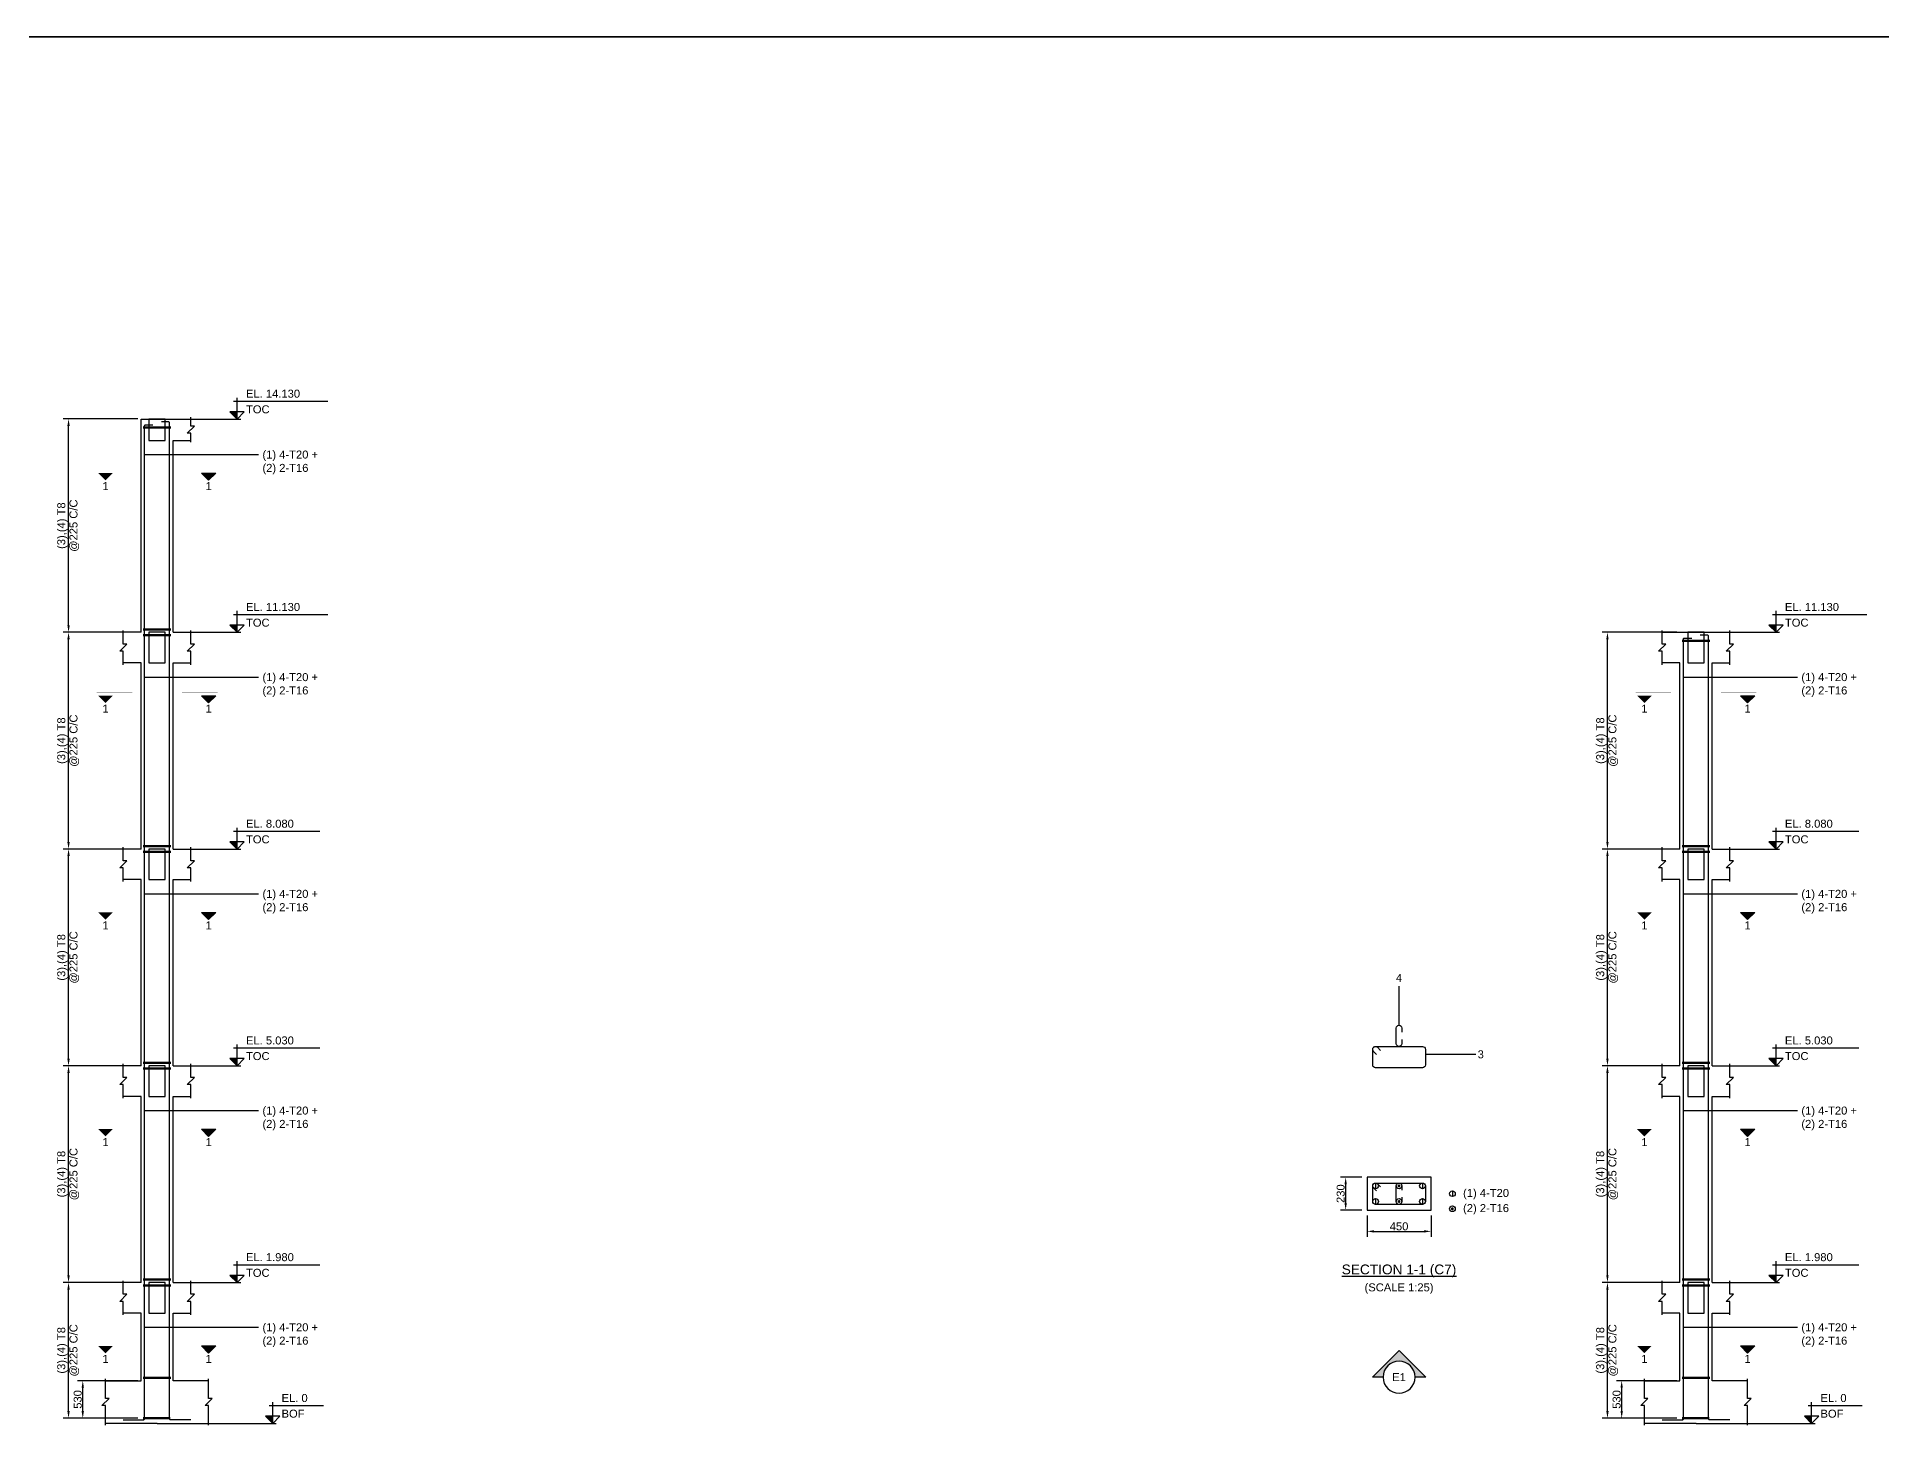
# Model space of a CAD drawing. Header units: inches. Extents: x -816171 to 9366335, y -450961 to 689132.
# Drawn here: x -235158 to -183303, y 47001 to 86049 of the extents above; entities that cross this region are included whole.
import ezdxf
from ezdxf.enums import TextEntityAlignment as Align

# ---------------------------------------------------------------- set-up
doc = ezdxf.new("R2010")
doc.units = ezdxf.units.IN
doc.header["$MEASUREMENT"] = 0
doc.linetypes.add('SCHidden', pattern=[1000, 500, -500])
for name, color, linetype in [('colSectionMarkLayer', 5, 'Continuous'), ('Concrete Line', 2, 'Continuous'), ('Dim', 31, 'Continuous'), ('Hatch', 25, 'Continuous'), ('Labels', 4, 'Continuous'), ('Link', 225, 'Continuous'), ('Reinforcement', 130, 'Continuous'), ('Text', 31, 'Continuous')]:
    doc.layers.add(name, color=color, linetype=linetype)
doc.styles.add('SC-BBS1', font='SansSerif')
doc.styles.add('SC-COL2', font='SansSerif')
doc.styles.get("Standard").update_dxf_attribs({"font": 'txt.shx'})
doc.dimstyles.new('ColumnSch', dxfattribs={"dimtxt": 225, "dimasz": 200, "dimexe": 150, "dimexo": 150, "dimgap": 25, "dimtad": 1, "dimtoh": 1, "dimdec": 4, "dimzin": 0, "dimdsep": 46, "dimtxsty": 'SC-COL2', "dimcen": 0.09, "dimclrd": 8, "dimclre": 8, "dimclrt": 31, "dimadec": 0, "dimazin": 0, "dimtfac": 1, "dimtdec": 0, "dimtix": 1, "dimtofl": 0, "dimtmove": 0, "dimatfit": 3, "dimfxl": 1, "dimtolj": 1, "dimtzin": 0, "dimarcsym": 0})
doc.dimstyles.get("Standard").update_dxf_attribs({"dimtxt": 0.18, "dimasz": 0.18, "dimexe": 0.18, "dimexo": 0.0625, "dimgap": 0.09, "dimtad": 0, "dimtih": 1, "dimtoh": 1, "dimdec": 4, "dimzin": 0, "dimdsep": 46, "dimtxsty": 'Standard', "dimcen": 0.09, "dimadec": 0, "dimazin": 0, "dimtfac": 1, "dimtdec": 4, "dimtofl": 0, "dimtmove": 0, "dimatfit": 3, "dimfxl": 1, "dimtolj": 1, "dimtzin": 0, "dimarcsym": 0})

# ---------------------------------------------------------------- blocks, each defined once
blk = doc.blocks.new('*D394')
at = {"layer": 'DEFPOINTS', "color": 0, "transparency": 16777216}
for p in [(-234268, 51013), (-232168, 51013), (-232168, 47195)]:
    blk.add_point(p, dxfattribs=at)
at = {"layer": 'Dim', "color": 8, "lineweight": -2, "transparency": 16777216}
for p, q in [((-232318, 51013), (-234418, 51013)), ((-234268, 47395), (-234268, 50813)), ((-232318, 47195), (-234418, 47195))]:
    blk.add_line(p, q, dxfattribs=at)
at = {"layer": 'Dim', "color": 8, "transparency": 16777216}
for points in [[(-234302, 50813), (-234235, 50813), (-234268, 51013)], [(-234302, 47395), (-234235, 47395), (-234268, 47195)]]:
    blk.add_solid(points, dxfattribs=at)
at = {"layer": 'Dim', "color": 31, "lineweight": 50, "transparency": 16777216, "char_height": 225, "attachment_point": 5, "rotation": 90, "style": 'SC-COL2'}
for s, insert in [('\\A1;@225 C/C', (-234107, 49104)), ('\\A1;(3),(4) T8', (-234439, 49104))]:
    blk.add_mtext(s, dxfattribs=dict(at, insert=insert))
blk = doc.blocks.new('*D395')
at = {"layer": 'DEFPOINTS', "color": 0, "transparency": 16777216}
for p in [(-233868, 48251), (-232168, 48251), (-232168, 47195)]:
    blk.add_point(p, dxfattribs=at)
at = {"layer": 'Dim', "color": 8, "lineweight": -2, "transparency": 16777216}
for p, q in [((-232318, 48251), (-234018, 48251)), ((-233868, 47395), (-233868, 48051)), ((-232318, 47195), (-234018, 47195))]:
    blk.add_line(p, q, dxfattribs=at)
at = {"layer": 'Dim', "color": 8, "transparency": 16777216}
for points in [[(-233902, 48051), (-233835, 48051), (-233868, 48251)], [(-233902, 47395), (-233835, 47395), (-233868, 47195)]]:
    blk.add_solid(points, dxfattribs=at)
at = {"layer": 'Dim', "color": 31, "lineweight": 50, "transparency": 16777216, "insert": (-234010, 47723), "char_height": 225, "attachment_point": 5, "rotation": 90, "style": 'SC-COL2'}
blk.add_mtext('\\A1;530', dxfattribs=at)
blk = doc.blocks.new('*D396')
at = {"layer": 'DEFPOINTS', "color": 0, "transparency": 16777216}
for p in [(-234268, 57109), (-232168, 57109), (-232168, 51013)]:
    blk.add_point(p, dxfattribs=at)
at = {"layer": 'Dim', "color": 8, "lineweight": -2, "transparency": 16777216}
for p, q in [((-232318, 57109), (-234418, 57109)), ((-234268, 51213), (-234268, 56909)), ((-232318, 51013), (-234418, 51013))]:
    blk.add_line(p, q, dxfattribs=at)
at = {"layer": 'Dim', "color": 8, "transparency": 16777216}
for points in [[(-234302, 56909), (-234235, 56909), (-234268, 57109)], [(-234302, 51213), (-234235, 51213), (-234268, 51013)]]:
    blk.add_solid(points, dxfattribs=at)
at = {"layer": 'Dim', "color": 31, "lineweight": 50, "transparency": 16777216, "char_height": 225, "attachment_point": 5, "rotation": 90, "style": 'SC-COL2'}
for s, insert in [('\\A1;(3),(4) T8', (-234439, 54061)), ('\\A1;@225 C/C', (-234107, 54061))]:
    blk.add_mtext(s, dxfattribs=dict(at, insert=insert))
blk = doc.blocks.new('*D397')
at = {"layer": 'DEFPOINTS', "color": 0, "transparency": 16777216}
for p in [(-234268, 63205), (-232168, 63205), (-232168, 57109)]:
    blk.add_point(p, dxfattribs=at)
at = {"layer": 'Dim', "color": 8, "lineweight": -2, "transparency": 16777216}
for p, q in [((-232318, 63205), (-234418, 63205)), ((-234268, 57309), (-234268, 63005)), ((-232318, 57109), (-234418, 57109))]:
    blk.add_line(p, q, dxfattribs=at)
at = {"layer": 'Dim', "color": 8, "transparency": 16777216}
for points in [[(-234302, 63005), (-234235, 63005), (-234268, 63205)], [(-234302, 57309), (-234235, 57309), (-234268, 57109)]]:
    blk.add_solid(points, dxfattribs=at)
at = {"layer": 'Dim', "color": 31, "lineweight": 50, "transparency": 16777216, "char_height": 225, "attachment_point": 5, "rotation": 90, "style": 'SC-COL2'}
for s, insert in [('\\A1;(3),(4) T8', (-234439, 60157)), ('\\A1;@225 C/C', (-234107, 60157))]:
    blk.add_mtext(s, dxfattribs=dict(at, insert=insert))
blk = doc.blocks.new('*D398')
at = {"layer": 'DEFPOINTS', "color": 0, "transparency": 16777216}
for p in [(-234268, 69301), (-232168, 69301), (-232168, 63205)]:
    blk.add_point(p, dxfattribs=at)
at = {"layer": 'Dim', "color": 8, "lineweight": -2, "transparency": 16777216}
for p, q in [((-232318, 69301), (-234418, 69301)), ((-234268, 63405), (-234268, 69101)), ((-232318, 63205), (-234418, 63205))]:
    blk.add_line(p, q, dxfattribs=at)
at = {"layer": 'Dim', "color": 8, "transparency": 16777216}
for points in [[(-234302, 69101), (-234235, 69101), (-234268, 69301)], [(-234302, 63405), (-234235, 63405), (-234268, 63205)]]:
    blk.add_solid(points, dxfattribs=at)
at = {"layer": 'Dim', "color": 31, "lineweight": 50, "transparency": 16777216, "char_height": 225, "attachment_point": 5, "rotation": 90, "style": 'SC-COL2'}
for s, insert in [('\\A1;(3),(4) T8', (-234439, 66253)), ('\\A1;@225 C/C', (-234107, 66253))]:
    blk.add_mtext(s, dxfattribs=dict(at, insert=insert))
blk = doc.blocks.new('*D399')
at = {"layer": 'DEFPOINTS', "color": 0, "transparency": 16777216}
for p in [(-234268, 75301), (-232168, 75301), (-232168, 69301)]:
    blk.add_point(p, dxfattribs=at)
at = {"layer": 'Dim', "color": 8, "lineweight": -2, "transparency": 16777216}
for p, q in [((-232318, 75301), (-234418, 75301)), ((-234268, 69501), (-234268, 75101)), ((-232318, 69301), (-234418, 69301))]:
    blk.add_line(p, q, dxfattribs=at)
at = {"layer": 'Dim', "color": 8, "transparency": 16777216}
for points in [[(-234302, 75101), (-234235, 75101), (-234268, 75301)], [(-234302, 69501), (-234235, 69501), (-234268, 69301)]]:
    blk.add_solid(points, dxfattribs=at)
at = {"layer": 'Dim', "color": 31, "lineweight": 50, "transparency": 16777216, "char_height": 225, "attachment_point": 5, "rotation": 90, "style": 'SC-COL2'}
for s, insert in [('\\A1;(3),(4) T8', (-234439, 72301)), ('\\A1;@225 C/C', (-234107, 72301))]:
    blk.add_mtext(s, dxfattribs=dict(at, insert=insert))
blk = doc.blocks.new('*D389')
at = {"layer": 'DEFPOINTS', "color": 0, "transparency": 16777216}
for p in [(-190998, 51013), (-188898, 51013), (-188898, 47195)]:
    blk.add_point(p, dxfattribs=at)
at = {"layer": 'Dim', "color": 8, "lineweight": -2, "transparency": 16777216}
for p, q in [((-189048, 51013), (-191148, 51013)), ((-190998, 47395), (-190998, 50813)), ((-189048, 47195), (-191148, 47195))]:
    blk.add_line(p, q, dxfattribs=at)
at = {"layer": 'Dim', "color": 8, "transparency": 16777216}
for points in [[(-191031, 50813), (-190965, 50813), (-190998, 51013)], [(-191031, 47395), (-190965, 47395), (-190998, 47195)]]:
    blk.add_solid(points, dxfattribs=at)
at = {"layer": 'Dim', "color": 31, "lineweight": 50, "transparency": 16777216, "char_height": 225, "attachment_point": 5, "rotation": 90, "style": 'SC-COL2'}
for s, insert in [('\\A1;@225 C/C', (-190836, 49104)), ('\\A1;(3),(4) T8', (-191168, 49104))]:
    blk.add_mtext(s, dxfattribs=dict(at, insert=insert))
blk = doc.blocks.new('*D390')
at = {"layer": 'DEFPOINTS', "color": 0, "transparency": 16777216}
for p in [(-190598, 48251), (-188898, 48251), (-188898, 47195)]:
    blk.add_point(p, dxfattribs=at)
at = {"layer": 'Dim', "color": 8, "lineweight": -2, "transparency": 16777216}
for p, q in [((-189048, 48251), (-190748, 48251)), ((-190598, 47395), (-190598, 48051)), ((-189048, 47195), (-190748, 47195))]:
    blk.add_line(p, q, dxfattribs=at)
at = {"layer": 'Dim', "color": 8, "transparency": 16777216}
for points in [[(-190631, 48051), (-190565, 48051), (-190598, 48251)], [(-190631, 47395), (-190565, 47395), (-190598, 47195)]]:
    blk.add_solid(points, dxfattribs=at)
at = {"layer": 'Dim', "color": 31, "lineweight": 50, "transparency": 16777216, "insert": (-190739, 47723), "char_height": 225, "attachment_point": 5, "rotation": 90, "style": 'SC-COL2'}
blk.add_mtext('\\A1;530', dxfattribs=at)
blk = doc.blocks.new('*D391')
at = {"layer": 'DEFPOINTS', "color": 0, "transparency": 16777216}
for p in [(-190998, 57109), (-188898, 57109), (-188898, 51013)]:
    blk.add_point(p, dxfattribs=at)
at = {"layer": 'Dim', "color": 8, "lineweight": -2, "transparency": 16777216}
for p, q in [((-189048, 57109), (-191148, 57109)), ((-190998, 51213), (-190998, 56909)), ((-189048, 51013), (-191148, 51013))]:
    blk.add_line(p, q, dxfattribs=at)
at = {"layer": 'Dim', "color": 8, "transparency": 16777216}
for points in [[(-191031, 56909), (-190965, 56909), (-190998, 57109)], [(-191031, 51213), (-190965, 51213), (-190998, 51013)]]:
    blk.add_solid(points, dxfattribs=at)
at = {"layer": 'Dim', "color": 31, "lineweight": 50, "transparency": 16777216, "char_height": 225, "attachment_point": 5, "rotation": 90, "style": 'SC-COL2'}
for s, insert in [('\\A1;(3),(4) T8', (-191168, 54061)), ('\\A1;@225 C/C', (-190836, 54061))]:
    blk.add_mtext(s, dxfattribs=dict(at, insert=insert))
blk = doc.blocks.new('*D392')
at = {"layer": 'DEFPOINTS', "color": 0, "transparency": 16777216}
for p in [(-190998, 63205), (-188898, 63205), (-188898, 57109)]:
    blk.add_point(p, dxfattribs=at)
at = {"layer": 'Dim', "color": 8, "lineweight": -2, "transparency": 16777216}
for p, q in [((-189048, 63205), (-191148, 63205)), ((-190998, 57309), (-190998, 63005)), ((-189048, 57109), (-191148, 57109))]:
    blk.add_line(p, q, dxfattribs=at)
at = {"layer": 'Dim', "color": 8, "transparency": 16777216}
for points in [[(-191031, 63005), (-190965, 63005), (-190998, 63205)], [(-191031, 57309), (-190965, 57309), (-190998, 57109)]]:
    blk.add_solid(points, dxfattribs=at)
at = {"layer": 'Dim', "color": 31, "lineweight": 50, "transparency": 16777216, "char_height": 225, "attachment_point": 5, "rotation": 90, "style": 'SC-COL2'}
for s, insert in [('\\A1;(3),(4) T8', (-191168, 60157)), ('\\A1;@225 C/C', (-190836, 60157))]:
    blk.add_mtext(s, dxfattribs=dict(at, insert=insert))
blk = doc.blocks.new('*D393')
at = {"layer": 'DEFPOINTS', "color": 0, "transparency": 16777216}
for p in [(-190998, 69301), (-188898, 69301), (-188898, 63205)]:
    blk.add_point(p, dxfattribs=at)
at = {"layer": 'Dim', "color": 8, "lineweight": -2, "transparency": 16777216}
for p, q in [((-189048, 69301), (-191148, 69301)), ((-190998, 63405), (-190998, 69101)), ((-189048, 63205), (-191148, 63205))]:
    blk.add_line(p, q, dxfattribs=at)
at = {"layer": 'Dim', "color": 8, "transparency": 16777216}
for points in [[(-191031, 69101), (-190965, 69101), (-190998, 69301)], [(-191031, 63405), (-190965, 63405), (-190998, 63205)]]:
    blk.add_solid(points, dxfattribs=at)
at = {"layer": 'Dim', "color": 31, "lineweight": 50, "transparency": 16777216, "char_height": 225, "attachment_point": 5, "rotation": 90, "style": 'SC-COL2'}
for s, insert in [('\\A1;(3),(4) T8', (-191168, 66253)), ('\\A1;@225 C/C', (-190836, 66253))]:
    blk.add_mtext(s, dxfattribs=dict(at, insert=insert))
blk = doc.blocks.new('*D405')
at = {"layer": 'DEFPOINTS', "color": 0, "transparency": 16777216}
for p in [(-197758, 53051), (-195958, 53051), (-195958, 52451)]:
    blk.add_point(p, dxfattribs=at)
at = {"layer": 'Dim', "color": 8, "lineweight": -2, "transparency": 16777216}
for p, q in [((-197758, 52901), (-197758, 52301)), ((-195958, 52901), (-195958, 52301)), ((-197558, 52451), (-196158, 52451))]:
    blk.add_line(p, q, dxfattribs=at)
at = {"layer": 'Dim', "color": 8, "transparency": 16777216}
for points in [[(-197558, 52484), (-197558, 52417), (-197758, 52451)], [(-196158, 52484), (-196158, 52417), (-195958, 52451)]]:
    blk.add_solid(points, dxfattribs=at)
at = {"layer": 'Dim', "color": 31, "transparency": 16777216, "insert": (-196858, 52591), "char_height": 225, "attachment_point": 5, "style": 'SC-COL2'}
blk.add_mtext('\\A1;450', dxfattribs=at)
blk = doc.blocks.new('*D406')
at = {"layer": 'DEFPOINTS', "color": 0, "transparency": 16777216}
for p in [(-198358, 53971), (-197758, 53971), (-197758, 53051)]:
    blk.add_point(p, dxfattribs=at)
at = {"layer": 'Dim', "color": 8, "lineweight": -2, "transparency": 16777216}
for p, q in [((-197908, 53971), (-198508, 53971)), ((-198358, 53251), (-198358, 53771)), ((-197908, 53051), (-198508, 53051))]:
    blk.add_line(p, q, dxfattribs=at)
at = {"layer": 'Dim', "color": 8, "transparency": 16777216}
for points in [[(-198391, 53771), (-198325, 53771), (-198358, 53971)], [(-198391, 53251), (-198325, 53251), (-198358, 53051)]]:
    blk.add_solid(points, dxfattribs=at)
at = {"layer": 'Dim', "color": 31, "transparency": 16777216, "insert": (-198499, 53511), "char_height": 225, "attachment_point": 5, "rotation": 90, "style": 'SC-COL2'}
blk.add_mtext('\\A1;230', dxfattribs=at)

msp = doc.modelspace()

# ---------------------------------------------------------------- hatches: boundary and pattern name
at = {"layer": 'Hatch'}
for points in [[(-229528.4548, 75300.59386), (-229528.4548, 75500.59386), (-229728.4548, 75500.59386)], [(-233428.4548, 73775.59386), (-233228.4548, 73575.59386), (-233028.4548, 73775.59386), (-233428.4548, 73775.59386)], [(-230128.4548, 73775.59386), (-230328.4548, 73575.59386), (-230528.4548, 73775.59386), (-230128.4548, 73775.59386)], [(-229528.4548, 69300.59386), (-229528.4548, 69500.59386), (-229728.4548, 69500.59386)], [(-186258.01568, 69300.59386), (-186258.01568, 69500.59386), (-186458.01568, 69500.59386)], [(-233428.4548, 67515.59386), (-233228.4548, 67315.59386), (-233028.4548, 67515.59386), (-233428.4548, 67515.59386)], [(-230128.4548, 67515.59386), (-230328.4548, 67315.59386), (-230528.4548, 67515.59386), (-230128.4548, 67515.59386)], [(-190158.01568, 67515.59386), (-189958.01568, 67315.59386), (-189758.01568, 67515.59386), (-190158.01568, 67515.59386)], [(-186858.01568, 67515.59386), (-187058.01568, 67315.59386), (-187258.01568, 67515.59386), (-186858.01568, 67515.59386)], [(-229528.4548, 63204.59386), (-229528.4548, 63404.59386), (-229728.4548, 63404.59386)], [(-186258.01568, 63204.59386), (-186258.01568, 63404.59386), (-186458.01568, 63404.59386)], [(-233428.4548, 61419.59386), (-233228.4548, 61219.59386), (-233028.4548, 61419.59386), (-233428.4548, 61419.59386)], [(-230128.4548, 61419.59386), (-230328.4548, 61219.59386), (-230528.4548, 61419.59386), (-230128.4548, 61419.59386)], [(-190158.01568, 61419.59386), (-189958.01568, 61219.59386), (-189758.01568, 61419.59386), (-190158.01568, 61419.59386)], [(-186858.01568, 61419.59386), (-187058.01568, 61219.59386), (-187258.01568, 61419.59386), (-186858.01568, 61419.59386)], [(-229528.4548, 57108.59386), (-229528.4548, 57308.59386), (-229728.4548, 57308.59386)], [(-186258.01568, 57108.59386), (-186258.01568, 57308.59386), (-186458.01568, 57308.59386)], [(-233428.4548, 55323.59386), (-233228.4548, 55123.59386), (-233028.4548, 55323.59386), (-233428.4548, 55323.59386)], [(-230128.4548, 55323.59386), (-230328.4548, 55123.59386), (-230528.4548, 55323.59386), (-230128.4548, 55323.59386)], [(-190158.01568, 55323.59386), (-189958.01568, 55123.59386), (-189758.01568, 55323.59386), (-190158.01568, 55323.59386)], [(-186858.01568, 55323.59386), (-187058.01568, 55123.59386), (-187258.01568, 55323.59386), (-186858.01568, 55323.59386)], [(-229528.4548, 51012.59386), (-229528.4548, 51212.59386), (-229728.4548, 51212.59386)], [(-186258.01568, 51012.59386), (-186258.01568, 51212.59386), (-186458.01568, 51212.59386)], [(-233428.4548, 49227.59386), (-233228.4548, 49027.59386), (-233028.4548, 49227.59386), (-233428.4548, 49227.59386)], [(-230128.4548, 49227.59386), (-230328.4548, 49027.59386), (-230528.4548, 49227.59386), (-230128.4548, 49227.59386)], [(-190158.01568, 49227.59386), (-189958.01568, 49027.59386), (-189758.01568, 49227.59386), (-190158.01568, 49227.59386)], [(-186858.01568, 49227.59386), (-187058.01568, 49027.59386), (-187258.01568, 49227.59386), (-186858.01568, 49227.59386)], [(-228528.4548, 47050.59386), (-228528.4548, 47250.59386), (-228728.4548, 47250.59386)], [(-185258.01568, 47050.59386), (-185258.01568, 47250.59386), (-185458.01568, 47250.59386)]]:
    msp.add_hatch(color=256, dxfattribs=at).paths.add_polyline_path(points, flags=0)
h = msp.add_hatch(color=256, dxfattribs=at)
edge = h.paths.add_edge_path(flags=16)
edge.add_line((-197308.01568, 48350.59386), (-197608.01568, 48350.59386))
edge.add_line((-197608.01568, 48350.59386), (-196858.01568, 49100.59386))
edge.add_line((-196858.01568, 49100.59386), (-196108.01568, 48350.59386))
edge.add_line((-196108.01568, 48350.59386), (-196408.01568, 48350.59386))
edge.add_arc((-196858.01568, 48350.59386), 450, 0, 180)

# ---------------------------------------------------------------- linework, layer by layer
at = {"lineweight": 50}
for p, q in [((-232168.4548, 75060.59386), (-231388.4548, 75060.59386)), ((-232168.4548, 69380.59386), (-231388.4548, 69380.59386)), ((-232168.4548, 69220.59386), (-231388.4548, 69220.59386)), ((-188898.01568, 69060.59386), (-188118.01568, 69060.59386)), ((-232168.4548, 63284.59386), (-231388.4548, 63284.59386)), ((-188898.01568, 63284.59386), (-188118.01568, 63284.59386)), ((-232168.4548, 63124.59386), (-231388.4548, 63124.59386)), ((-188898.01568, 63124.59386), (-188118.01568, 63124.59386)), ((-232168.4548, 57188.59386), (-231388.4548, 57188.59386)), ((-188898.01568, 57188.59386), (-188118.01568, 57188.59386)), ((-232168.4548, 57028.59386), (-231388.4548, 57028.59386)), ((-188898.01568, 57028.59386), (-188118.01568, 57028.59386)), ((-232168.4548, 51092.59386), (-231388.4548, 51092.59386)), ((-232168.4548, 50932.59386), (-231388.4548, 50932.59386)), ((-188898.01568, 51092.59386), (-188118.01568, 51092.59386)), ((-188898.01568, 50932.59386), (-188118.01568, 50932.59386)), ((-232168.4548, 48330.59386), (-231388.4548, 48330.59386)), ((-188898.01568, 48330.59386), (-188118.01568, 48330.59386)), ((-232168.4548, 47194.59386), (-231408.4548, 47194.59386)), ((-188898.01568, 47194.59386), (-188138.01568, 47194.59386))]:
    msp.add_line(p, q, dxfattribs=at)
for points in [[(-181417.4681, 86049.11051), (-266927.7018, 86049.11051)], [(-266927.7018, 86049.11051), (-181417.4681, 86049.11051)]]:
    msp.add_lwpolyline(points)
at = {"layer": 'colSectionMarkLayer'}
for p, q in [((-229628.4548, 75800.59386), (-226978.4548, 75800.59386)), ((-229528.4548, 75300.59386), (-229528.4548, 75900.59386)), ((-231328.4548, 75300.59386), (-229428.4548, 75300.59386)), ((-229628.4548, 69800.59386), (-226978.4548, 69800.59386)), ((-229528.4548, 69300.59386), (-229528.4548, 69900.59386)), ((-186358.01568, 69800.59386), (-183708.01568, 69800.59386)), ((-186258.01568, 69300.59386), (-186258.01568, 69900.59386)), ((-231328.4548, 69300.59386), (-229428.4548, 69300.59386)), ((-188058.01568, 69300.59386), (-186158.01568, 69300.59386)), ((-229528.4548, 63204.59386), (-229528.4548, 63804.59386)), ((-186258.01568, 63204.59386), (-186258.01568, 63804.59386)), ((-229628.4548, 63704.59386), (-227203.4548, 63704.59386)), ((-186358.01568, 63704.59386), (-183933.01568, 63704.59386)), ((-231328.4548, 63204.59386), (-229428.4548, 63204.59386)), ((-188058.01568, 63204.59386), (-186158.01568, 63204.59386)), ((-229628.4548, 57608.59386), (-227203.4548, 57608.59386)), ((-229528.4548, 57108.59386), (-229528.4548, 57708.59386)), ((-186358.01568, 57608.59386), (-183933.01568, 57608.59386)), ((-186258.01568, 57108.59386), (-186258.01568, 57708.59386)), ((-231328.4548, 57108.59386), (-229428.4548, 57108.59386)), ((-188058.01568, 57108.59386), (-186158.01568, 57108.59386)), ((-229628.4548, 51512.59386), (-227203.4548, 51512.59386)), ((-229528.4548, 51012.59386), (-229528.4548, 51612.59386)), ((-186358.01568, 51512.59386), (-183933.01568, 51512.59386)), ((-186258.01568, 51012.59386), (-186258.01568, 51612.59386)), ((-231328.4548, 51012.59386), (-229428.4548, 51012.59386)), ((-188058.01568, 51012.59386), (-186158.01568, 51012.59386)), ((-228628.4548, 47550.59386), (-227103.4548, 47550.59386)), ((-228528.4548, 47050.59386), (-228528.4548, 47650.59386)), ((-185358.01568, 47550.59386), (-183833.01568, 47550.59386)), ((-185258.01568, 47050.59386), (-185258.01568, 47650.59386)), ((-230328.4548, 47050.59386), (-228428.4548, 47050.59386)), ((-187058.01568, 47050.59386), (-185158.01568, 47050.59386))]:
    msp.add_line(p, q, dxfattribs=at)
for points in [[(-229528.4548, 75300.59386), (-229328.4548, 75500.59386), (-229728.4548, 75500.59386)], [(-229528.4548, 69300.59386), (-229328.4548, 69500.59386), (-229728.4548, 69500.59386)], [(-186258.01568, 69300.59386), (-186058.01568, 69500.59386), (-186458.01568, 69500.59386)], [(-229528.4548, 63204.59386), (-229328.4548, 63404.59386), (-229728.4548, 63404.59386)], [(-186258.01568, 63204.59386), (-186058.01568, 63404.59386), (-186458.01568, 63404.59386)], [(-229528.4548, 57108.59386), (-229328.4548, 57308.59386), (-229728.4548, 57308.59386)], [(-186258.01568, 57108.59386), (-186058.01568, 57308.59386), (-186458.01568, 57308.59386)], [(-229528.4548, 51012.59386), (-229328.4548, 51212.59386), (-229728.4548, 51212.59386)], [(-186258.01568, 51012.59386), (-186058.01568, 51212.59386), (-186458.01568, 51212.59386)], [(-228528.4548, 47050.59386), (-228328.4548, 47250.59386), (-228728.4548, 47250.59386)], [(-185258.01568, 47050.59386), (-185058.01568, 47250.59386), (-185458.01568, 47250.59386)]]:
    msp.add_lwpolyline(points, close=True, dxfattribs=at)
at = {"layer": 'colSectionMarkLayer', "const_width": 5}
for points in [[(-232478.4548, 73875.59386), (-233478.4548, 73875.59386)], [(-233428.4548, 73775.59386), (-233228.4548, 73575.59386), (-233028.4548, 73775.59386), (-233428.4548, 73775.59386)], [(-231078.4548, 73875.59386), (-230078.4548, 73875.59386)], [(-232478.4548, 67615.59386), (-233478.4548, 67615.59386)], [(-233428.4548, 67515.59386), (-233228.4548, 67315.59386), (-233028.4548, 67515.59386), (-233428.4548, 67515.59386)], [(-231078.4548, 67615.59386), (-230078.4548, 67615.59386)], [(-189208.01568, 67615.59386), (-190208.01568, 67615.59386)], [(-190158.01568, 67515.59386), (-189958.01568, 67315.59386), (-189758.01568, 67515.59386), (-190158.01568, 67515.59386)], [(-187808.01568, 67615.59386), (-186808.01568, 67615.59386)], [(-232478.4548, 61519.59386), (-233478.4548, 61519.59386)], [(-233428.4548, 61419.59386), (-233228.4548, 61219.59386), (-233028.4548, 61419.59386), (-233428.4548, 61419.59386)], [(-231078.4548, 61519.59386), (-230078.4548, 61519.59386)], [(-189208.01568, 61519.59386), (-190208.01568, 61519.59386)], [(-190158.01568, 61419.59386), (-189958.01568, 61219.59386), (-189758.01568, 61419.59386), (-190158.01568, 61419.59386)], [(-187808.01568, 61519.59386), (-186808.01568, 61519.59386)], [(-232478.4548, 55423.59386), (-233478.4548, 55423.59386)], [(-233428.4548, 55323.59386), (-233228.4548, 55123.59386), (-233028.4548, 55323.59386), (-233428.4548, 55323.59386)], [(-231078.4548, 55423.59386), (-230078.4548, 55423.59386)], [(-189208.01568, 55423.59386), (-190208.01568, 55423.59386)], [(-190158.01568, 55323.59386), (-189958.01568, 55123.59386), (-189758.01568, 55323.59386), (-190158.01568, 55323.59386)], [(-187808.01568, 55423.59386), (-186808.01568, 55423.59386)], [(-232478.4548, 49327.59386), (-233478.4548, 49327.59386)], [(-231078.4548, 49327.59386), (-230078.4548, 49327.59386)], [(-189208.01568, 49327.59386), (-190208.01568, 49327.59386)], [(-187808.01568, 49327.59386), (-186808.01568, 49327.59386)], [(-233428.4548, 49227.59386), (-233228.4548, 49027.59386), (-233028.4548, 49227.59386), (-233428.4548, 49227.59386)], [(-190158.01568, 49227.59386), (-189958.01568, 49027.59386), (-189758.01568, 49227.59386), (-190158.01568, 49227.59386)]]:
    msp.add_lwpolyline(points, dxfattribs=at)
at = {"layer": 'colSectionMarkLayer'}
for points in [[(-230128.4548, 73775.59386), (-230328.4548, 73575.59386), (-230528.4548, 73775.59386), (-230128.4548, 73775.59386)], [(-230128.4548, 67515.59386), (-230328.4548, 67315.59386), (-230528.4548, 67515.59386), (-230128.4548, 67515.59386)], [(-186858.01568, 67515.59386), (-187058.01568, 67315.59386), (-187258.01568, 67515.59386), (-186858.01568, 67515.59386)], [(-230128.4548, 61419.59386), (-230328.4548, 61219.59386), (-230528.4548, 61419.59386), (-230128.4548, 61419.59386)], [(-186858.01568, 61419.59386), (-187058.01568, 61219.59386), (-187258.01568, 61419.59386), (-186858.01568, 61419.59386)], [(-230128.4548, 55323.59386), (-230328.4548, 55123.59386), (-230528.4548, 55323.59386), (-230128.4548, 55323.59386)], [(-186858.01568, 55323.59386), (-187058.01568, 55123.59386), (-187258.01568, 55323.59386), (-186858.01568, 55323.59386)], [(-230128.4548, 49227.59386), (-230328.4548, 49027.59386), (-230528.4548, 49227.59386), (-230128.4548, 49227.59386)], [(-186858.01568, 49227.59386), (-187058.01568, 49027.59386), (-187258.01568, 49227.59386), (-186858.01568, 49227.59386)]]:
    msp.add_lwpolyline(points, dxfattribs=at)
msp.add_lwpolyline([(-197308.01568, 48350.59386), (-197608.01568, 48350.59386), (-196858.01568, 49100.59386), (-196108.01568, 48350.59386), (-196408.01568, 48350.59386, 1), (-197308.01568, 48350.59386, 1), (-196408.01568, 48350.59386)], format="xyb", dxfattribs=at)
at = {"layer": 'Concrete Line'}
for p, q in [((-232228.4548, 69300.59386), (-232228.4548, 75300.59386)), ((-232228.4548, 75300.59386), (-230828.4548, 75300.59386)), ((-231328.4548, 69300.59386), (-231328.4548, 74700.59386)), ((-231328.4548, 74700.59386), (-230828.4548, 74700.59386)), ((-232228.4548, 69300.59386), (-232728.4548, 69300.59386)), ((-232228.4548, 69300.59386), (-232228.4548, 69300.59386)), ((-232228.4548, 69300.59386), (-232228.4548, 69300.59386)), ((-231328.4548, 69300.59386), (-231328.4548, 69300.59386)), ((-231328.4548, 69300.59386), (-231328.4548, 69300.59386)), ((-231328.4548, 69300.59386), (-230828.4548, 69300.59386)), ((-189458.01568, 69300.59386), (-187558.01568, 69300.59386)), ((-232228.4548, 68440.59386), (-232728.4548, 68440.59386)), ((-232228.4548, 63204.59386), (-232228.4548, 68440.59386)), ((-231328.4548, 63204.59386), (-231328.4548, 68440.59386)), ((-231328.4548, 68440.59386), (-230828.4548, 68440.59386)), ((-188958.01568, 68440.59386), (-189458.01568, 68440.59386)), ((-188958.01568, 63204.59386), (-188958.01568, 68440.59386)), ((-188058.01568, 63204.59386), (-188058.01568, 68440.59386)), ((-188058.01568, 68440.59386), (-187558.01568, 68440.59386)), ((-232228.4548, 63204.59386), (-232728.4548, 63204.59386)), ((-232228.4548, 63204.59386), (-232228.4548, 63204.59386)), ((-232228.4548, 63204.59386), (-232228.4548, 63204.59386)), ((-231328.4548, 63204.59386), (-231328.4548, 63204.59386)), ((-231328.4548, 63204.59386), (-231328.4548, 63204.59386)), ((-231328.4548, 63204.59386), (-230828.4548, 63204.59386)), ((-188958.01568, 63204.59386), (-189458.01568, 63204.59386)), ((-188958.01568, 63204.59386), (-188958.01568, 63204.59386)), ((-188958.01568, 63204.59386), (-188958.01568, 63204.59386)), ((-188058.01568, 63204.59386), (-188058.01568, 63204.59386)), ((-188058.01568, 63204.59386), (-188058.01568, 63204.59386)), ((-188058.01568, 63204.59386), (-187558.01568, 63204.59386)), ((-232228.4548, 62344.59386), (-232728.4548, 62344.59386)), ((-232228.4548, 57108.59386), (-232228.4548, 62344.59386)), ((-231328.4548, 57108.59386), (-231328.4548, 62344.59386)), ((-231328.4548, 62344.59386), (-230828.4548, 62344.59386)), ((-188958.01568, 62344.59386), (-189458.01568, 62344.59386)), ((-188958.01568, 57108.59386), (-188958.01568, 62344.59386)), ((-188058.01568, 57108.59386), (-188058.01568, 62344.59386)), ((-188058.01568, 62344.59386), (-187558.01568, 62344.59386)), ((-232228.4548, 57108.59386), (-232728.4548, 57108.59386)), ((-232228.4548, 57108.59386), (-232228.4548, 57108.59386)), ((-232228.4548, 57108.59386), (-232228.4548, 57108.59386)), ((-231328.4548, 57108.59386), (-231328.4548, 57108.59386)), ((-231328.4548, 57108.59386), (-231328.4548, 57108.59386)), ((-231328.4548, 57108.59386), (-230828.4548, 57108.59386)), ((-188958.01568, 57108.59386), (-189458.01568, 57108.59386)), ((-188958.01568, 57108.59386), (-188958.01568, 57108.59386)), ((-188958.01568, 57108.59386), (-188958.01568, 57108.59386)), ((-188058.01568, 57108.59386), (-188058.01568, 57108.59386)), ((-188058.01568, 57108.59386), (-188058.01568, 57108.59386)), ((-188058.01568, 57108.59386), (-187558.01568, 57108.59386)), ((-232228.4548, 56248.59386), (-232728.4548, 56248.59386)), ((-232228.4548, 51012.59386), (-232228.4548, 56248.59386)), ((-231328.4548, 51012.59386), (-231328.4548, 56248.59386)), ((-231328.4548, 56248.59386), (-230828.4548, 56248.59386)), ((-188958.01568, 56248.59386), (-189458.01568, 56248.59386)), ((-188958.01568, 51012.59386), (-188958.01568, 56248.59386)), ((-188058.01568, 51012.59386), (-188058.01568, 56248.59386)), ((-188058.01568, 56248.59386), (-187558.01568, 56248.59386)), ((-232228.4548, 51012.59386), (-232728.4548, 51012.59386)), ((-232228.4548, 51012.59386), (-232228.4548, 51012.59386)), ((-232228.4548, 51012.59386), (-232228.4548, 51012.59386)), ((-231328.4548, 51012.59386), (-231328.4548, 51012.59386)), ((-231328.4548, 51012.59386), (-231328.4548, 51012.59386)), ((-231328.4548, 51012.59386), (-230828.4548, 51012.59386)), ((-188958.01568, 51012.59386), (-189458.01568, 51012.59386)), ((-188958.01568, 51012.59386), (-188958.01568, 51012.59386)), ((-188958.01568, 51012.59386), (-188958.01568, 51012.59386)), ((-188058.01568, 51012.59386), (-188058.01568, 51012.59386)), ((-188058.01568, 51012.59386), (-188058.01568, 51012.59386)), ((-188058.01568, 51012.59386), (-187558.01568, 51012.59386)), ((-232228.4548, 50152.59386), (-232728.4548, 50152.59386)), ((-232228.4548, 48250.59386), (-232228.4548, 50152.59386)), ((-231328.4548, 48250.59386), (-231328.4548, 50152.59386)), ((-231328.4548, 50152.59386), (-230828.4548, 50152.59386)), ((-188958.01568, 50152.59386), (-189458.01568, 50152.59386)), ((-188958.01568, 48250.59386), (-188958.01568, 50152.59386)), ((-188058.01568, 48250.59386), (-188058.01568, 50152.59386)), ((-188058.01568, 50152.59386), (-187558.01568, 50152.59386)), ((-233228.4548, 48250.59386), (-232228.4548, 48250.59386)), ((-230328.4548, 48250.59386), (-231328.4548, 48250.59386)), ((-230328.4548, 48250.59386), (-231328.4548, 48250.59386)), ((-189958.01568, 48250.59386), (-188958.01568, 48250.59386)), ((-187058.01568, 48250.59386), (-188058.01568, 48250.59386)), ((-187058.01568, 48250.59386), (-188058.01568, 48250.59386)), ((-231778.4548, 47050.59386), (-233228.4548, 47050.59386)), ((-231778.4548, 47050.59386), (-230328.4548, 47050.59386)), ((-188508.01568, 47050.59386), (-189958.01568, 47050.59386)), ((-188508.01568, 47050.59386), (-187058.01568, 47050.59386))]:
    msp.add_line(p, q, dxfattribs=at)
for points in [[(-232008.4548, 75300.59386), (-232008.4548, 74700.59386), (-231548.4548, 74700.59386), (-231548.4548, 75300.59386)], [(-232008.4548, 69300.59386), (-232008.4548, 68440.59386), (-231548.4548, 68440.59386), (-231548.4548, 69300.59386)], [(-188738.01568, 69300.59386), (-188738.01568, 68440.59386), (-188278.01568, 68440.59386), (-188278.01568, 69300.59386)], [(-232008.4548, 63204.59386), (-232008.4548, 62344.59386), (-231548.4548, 62344.59386), (-231548.4548, 63204.59386)], [(-188738.01568, 63204.59386), (-188738.01568, 62344.59386), (-188278.01568, 62344.59386), (-188278.01568, 63204.59386)], [(-232008.4548, 57108.59386), (-232008.4548, 56248.59386), (-231548.4548, 56248.59386), (-231548.4548, 57108.59386)], [(-188738.01568, 57108.59386), (-188738.01568, 56248.59386), (-188278.01568, 56248.59386), (-188278.01568, 57108.59386)], [(-197758.01568, 53050.59386), (-195958.01568, 53050.59386), (-195958.01568, 53050.59386), (-195958.01568, 53970.59386), (-195958.01568, 53970.59386), (-197758.01568, 53970.59386), (-197758.01568, 53970.59386), (-197758.01568, 53050.59386)], [(-232008.4548, 51012.59386), (-232008.4548, 50152.59386), (-231548.4548, 50152.59386), (-231548.4548, 51012.59386)], [(-188738.01568, 51012.59386), (-188738.01568, 50152.59386), (-188278.01568, 50152.59386), (-188278.01568, 51012.59386)]]:
    msp.add_lwpolyline(points, close=True, dxfattribs=at)
for points in [[(-230828.4548, 74650.59386), (-230828.4548, 74900.59386), (-230928.4548, 74900.59386), (-230728.4548, 75100.59386), (-230828.4548, 75100.59386), (-230828.4548, 75350.59386)], [(-232728.4548, 68390.59386), (-232728.4548, 68770.59386), (-232828.4548, 68770.59386), (-232628.4548, 68970.59386), (-232728.4548, 68970.59386), (-232728.4548, 69350.59386)], [(-230828.4548, 68390.59386), (-230828.4548, 68770.59386), (-230928.4548, 68770.59386), (-230728.4548, 68970.59386), (-230828.4548, 68970.59386), (-230828.4548, 69350.59386)], [(-189458.01568, 68390.59386), (-189458.01568, 68770.59386), (-189558.01568, 68770.59386), (-189358.01568, 68970.59386), (-189458.01568, 68970.59386), (-189458.01568, 69350.59386)], [(-187558.01568, 68390.59386), (-187558.01568, 68770.59386), (-187658.01568, 68770.59386), (-187458.01568, 68970.59386), (-187558.01568, 68970.59386), (-187558.01568, 69350.59386)], [(-232728.4548, 62294.59386), (-232728.4548, 62674.59386), (-232828.4548, 62674.59386), (-232628.4548, 62874.59386), (-232728.4548, 62874.59386), (-232728.4548, 63254.59386)], [(-230828.4548, 62294.59386), (-230828.4548, 62674.59386), (-230928.4548, 62674.59386), (-230728.4548, 62874.59386), (-230828.4548, 62874.59386), (-230828.4548, 63254.59386)], [(-189458.01568, 62294.59386), (-189458.01568, 62674.59386), (-189558.01568, 62674.59386), (-189358.01568, 62874.59386), (-189458.01568, 62874.59386), (-189458.01568, 63254.59386)], [(-187558.01568, 62294.59386), (-187558.01568, 62674.59386), (-187658.01568, 62674.59386), (-187458.01568, 62874.59386), (-187558.01568, 62874.59386), (-187558.01568, 63254.59386)], [(-232728.4548, 56198.59386), (-232728.4548, 56578.59386), (-232828.4548, 56578.59386), (-232628.4548, 56778.59386), (-232728.4548, 56778.59386), (-232728.4548, 57158.59386)], [(-230828.4548, 56198.59386), (-230828.4548, 56578.59386), (-230928.4548, 56578.59386), (-230728.4548, 56778.59386), (-230828.4548, 56778.59386), (-230828.4548, 57158.59386)], [(-189458.01568, 56198.59386), (-189458.01568, 56578.59386), (-189558.01568, 56578.59386), (-189358.01568, 56778.59386), (-189458.01568, 56778.59386), (-189458.01568, 57158.59386)], [(-187558.01568, 56198.59386), (-187558.01568, 56578.59386), (-187658.01568, 56578.59386), (-187458.01568, 56778.59386), (-187558.01568, 56778.59386), (-187558.01568, 57158.59386)], [(-232728.4548, 50102.59386), (-232728.4548, 50482.59386), (-232828.4548, 50482.59386), (-232628.4548, 50682.59386), (-232728.4548, 50682.59386), (-232728.4548, 51062.59386)], [(-230828.4548, 50102.59386), (-230828.4548, 50482.59386), (-230928.4548, 50482.59386), (-230728.4548, 50682.59386), (-230828.4548, 50682.59386), (-230828.4548, 51062.59386)], [(-189458.01568, 50102.59386), (-189458.01568, 50482.59386), (-189558.01568, 50482.59386), (-189358.01568, 50682.59386), (-189458.01568, 50682.59386), (-189458.01568, 51062.59386)], [(-187558.01568, 50102.59386), (-187558.01568, 50482.59386), (-187658.01568, 50482.59386), (-187458.01568, 50682.59386), (-187558.01568, 50682.59386), (-187558.01568, 51062.59386)], [(-233228.4548, 47000.59386), (-233228.4548, 47550.59386), (-233328.4548, 47550.59386), (-233128.4548, 47750.59386), (-233228.4548, 47750.59386), (-233228.4548, 48300.59386)], [(-230328.4548, 47000.59386), (-230328.4548, 47550.59386), (-230428.4548, 47550.59386), (-230228.4548, 47750.59386), (-230328.4548, 47750.59386), (-230328.4548, 48300.59386)], [(-189958.01568, 47000.59386), (-189958.01568, 47550.59386), (-190058.01568, 47550.59386), (-189858.01568, 47750.59386), (-189958.01568, 47750.59386), (-189958.01568, 48300.59386)], [(-187058.01568, 47000.59386), (-187058.01568, 47550.59386), (-187158.01568, 47550.59386), (-186958.01568, 47750.59386), (-187058.01568, 47750.59386), (-187058.01568, 48300.59386)]]:
    msp.add_lwpolyline(points, dxfattribs=at)
at = {"layer": 'Concrete Line', "linetype": 'SCHidden', "ltscale": 0.3}
for points in [[(-232008.4548, 69300.59386), (-232008.4548, 68440.59386), (-231548.4548, 68440.59386), (-231548.4548, 69300.59386)], [(-232008.4548, 63204.59386), (-232008.4548, 62344.59386), (-231548.4548, 62344.59386), (-231548.4548, 63204.59386)], [(-232008.4548, 57108.59386), (-232008.4548, 56248.59386), (-231548.4548, 56248.59386), (-231548.4548, 57108.59386)], [(-232008.4548, 51012.59386), (-232008.4548, 50152.59386), (-231548.4548, 50152.59386), (-231548.4548, 51012.59386)]]:
    msp.add_lwpolyline(points, close=True, dxfattribs=at)
at = {"layer": 'Link'}
for points in [[(-196778.01568, 57850.59386), (-196778.01568, 57730.59386, -1), (-196938.01568, 57730.59386), (-196938.01568, 58170.59386, -1), (-196778.01568, 58170.59386), (-196778.01568, 58050.59386)], [(-197489.73167, 57429.17246), (-197574.58433, 57514.02543, -0.6681779738), (-197518.01568, 57650.59386), (-196198.01568, 57650.59386, -0.4142135624), (-196118.01568, 57570.59386), (-196118.01568, 57130.59386, -0.4142135624), (-196198.01568, 57050.59386), (-197518.01568, 57050.59386, -0.4142135624), (-197598.01568, 57130.59386), (-197598.01568, 57570.59386, -0.6681793021), (-197461.44704, 57627.1623), (-197376.59438, 57542.30933)], [(-197489.73167, 53589.17246), (-197574.58433, 53674.02543, -0.6681779738), (-197518.01568, 53810.59386), (-196198.01568, 53810.59386, -0.4142135624), (-196118.01568, 53730.59386), (-196118.01568, 53290.59386, -0.4142135624), (-196198.01568, 53210.59386), (-197518.01568, 53210.59386, -0.4142135624), (-197598.01568, 53290.59386), (-197598.01568, 53730.59386, -0.6681793021), (-197461.44704, 53787.1623), (-197376.59438, 53702.30933)], [(-196778.01568, 53410.59386), (-196778.01568, 53290.59386, -1), (-196938.01568, 53290.59386), (-196938.01568, 53730.59386, -1), (-196778.01568, 53730.59386), (-196778.01568, 53610.59386)]]:
    msp.add_lwpolyline(points, format="xyb", dxfattribs=at)
at = {"layer": 'Reinforcement', "lineweight": 25}
for points in [[(-231428.4548, 72000.59386), (-231428.4548, 73728.59386), (-231428.4548, 74268.59386), (-231428.4548, 75190.59386, 0.4142135624), (-231458.4548, 75220.59386), (-231658.4548, 75220.59386)], [(-232128.4548, 69840.59386), (-232128.4548, 72000.59386), (-232128.4548, 72540.59386), (-232128.4548, 75110.59386, -0.4142135624), (-232098.4548, 75140.59386), (-231898.4548, 75140.59386)], [(-188858.01568, 63662.59386), (-188858.01568, 65822.59386), (-188858.01568, 66362.59386), (-188858.01568, 69110.59386, -0.4142135624), (-188828.01568, 69140.59386), (-188628.01568, 69140.59386)], [(-188158.01568, 65822.59386), (-188158.01568, 67550.59386), (-188158.01568, 68090.59386), (-188158.01568, 69190.59386, 0.4142135624), (-188188.01568, 69220.59386), (-188388.01568, 69220.59386)], [(-230828.4548, 47150.59386), (-231398.4548, 47150.59386, -0.4142135624), (-231428.4548, 47180.59386), (-231428.4548, 55358.59386)], [(-187558.01568, 47150.59386), (-188128.01568, 47150.59386, -0.4142135624), (-188158.01568, 47180.59386), (-188158.01568, 55358.59386)], [(-232728.4548, 47150.59386), (-232158.4548, 47150.59386, 0.4142135624), (-232128.4548, 47180.59386), (-232128.4548, 53630.59386)], [(-189458.01568, 47150.59386), (-188888.01568, 47150.59386, 0.4142135624), (-188858.01568, 47180.59386), (-188858.01568, 53630.59386)]]:
    msp.add_lwpolyline(points, format="xyb", dxfattribs=at)
for points in [[(-231428.4548, 65822.59386), (-231428.4548, 67550.59386), (-231428.4548, 68090.59386), (-231428.4548, 73728.59386)], [(-232128.4548, 63662.59386), (-232128.4548, 65822.59386), (-232128.4548, 66362.59386), (-232128.4548, 72000.59386)], [(-231428.4548, 59726.59386), (-231428.4548, 61454.59386), (-231428.4548, 61994.59386), (-231428.4548, 67550.59386)], [(-188158.01568, 59726.59386), (-188158.01568, 61454.59386), (-188158.01568, 61994.59386), (-188158.01568, 67550.59386)], [(-232128.4548, 57566.59386), (-232128.4548, 59726.59386), (-232128.4548, 60266.59386), (-232128.4548, 65822.59386)], [(-188858.01568, 57566.59386), (-188858.01568, 59726.59386), (-188858.01568, 60266.59386), (-188858.01568, 65822.59386)], [(-231428.4548, 53630.59386), (-231428.4548, 55358.59386), (-231428.4548, 55898.59386), (-231428.4548, 61454.59386)], [(-188158.01568, 53630.59386), (-188158.01568, 55358.59386), (-188158.01568, 55898.59386), (-188158.01568, 61454.59386)], [(-232128.4548, 51470.59386), (-232128.4548, 53630.59386), (-232128.4548, 54170.59386), (-232128.4548, 59726.59386)], [(-188858.01568, 51470.59386), (-188858.01568, 53630.59386), (-188858.01568, 54170.59386), (-188858.01568, 59726.59386)]]:
    msp.add_lwpolyline(points, dxfattribs=at)
at = {"layer": 'Reinforcement', "color": 130}
for points in [[(-197518.01568, 53810.59386), (-197518.01568, 53650.59386)], [(-196198.01568, 53810.59386), (-196198.01568, 53650.59386)], [(-195358.01568, 53590.59386), (-195358.01568, 53430.59386)], [(-197518.01568, 53370.59386), (-197518.01568, 53210.59386)], [(-196198.01568, 53370.59386), (-196198.01568, 53210.59386)]]:
    msp.add_lwpolyline(points, dxfattribs=at)
at = {"layer": 'Reinforcement', "color": 130, "const_width": 40}
for points in [[(-196878.01568, 53730.59386, 1), (-196838.01568, 53730.59386, 1)], [(-196878.01568, 53290.59386, 1), (-196838.01568, 53290.59386, 1)], [(-195378.01568, 53085.59386, 1), (-195338.01568, 53085.59386, 1)]]:
    msp.add_lwpolyline(points, format="xyb", close=True, dxfattribs=at)
at = {"layer": 'Reinforcement', "color": 130}
for centre in [(-197518.01568, 53730.59386), (-196858.01568, 53730.59386), (-196198.01568, 53730.59386), (-195358.01568, 53510.59386), (-197518.01568, 53290.59386), (-196858.01568, 53290.59386), (-196198.01568, 53290.59386), (-195358.01568, 53085.59386)]:
    msp.add_circle(centre, 80, dxfattribs=at)

# ---------------------------------------------------------------- texts
at = {"layer": 'colSectionMarkLayer', "style": 'SC-BBS1'}
for p in [(-233228.4548, 73525.59386), (-230328.4548, 73525.59386), (-233228.4548, 67265.59386), (-230328.4548, 67265.59386), (-189958.01568, 67265.59386), (-187058.01568, 67265.59386), (-233228.4548, 61169.59386), (-230328.4548, 61169.59386), (-189958.01568, 61169.59386), (-187058.01568, 61169.59386), (-233228.4548, 55073.59386), (-230328.4548, 55073.59386), (-189958.01568, 55073.59386), (-187058.01568, 55073.59386), (-233228.4548, 48977.59386), (-230328.4548, 48977.59386), (-189958.01568, 48977.59386), (-187058.01568, 48977.59386)]:
    msp.add_text('1', height=225, dxfattribs=at).set_placement(p, align=Align.TOP_CENTER)
at = {"layer": 'Labels', "style": 'SC-BBS1'}
msp.add_text('%%uSECTION 1-1 (C7)', height=275, dxfattribs=at).set_placement((-196858.01568, 51160.59386), align=Align.BOTTOM_CENTER)
msp.add_text('E1', height=225, dxfattribs=at).set_placement((-196858.01568, 48350.59386), align=Align.MIDDLE_CENTER)
at = {"layer": 'Text', "style": 'SC-BBS1'}
for s, p in [('EL. 14.130', (-229278.4548, 75900.59386)), ('TOC', (-229278.4548, 75460.59386)), ('EL. 11.130', (-229278.4548, 69900.59386)), ('EL. 11.130', (-186008.01568, 69900.59386)), ('TOC', (-229278.4548, 69460.59386)), ('TOC', (-186008.01568, 69460.59386)), ('EL. 8.080', (-229278.4548, 63804.59386)), ('EL. 8.080', (-186008.01568, 63804.59386)), ('TOC', (-229278.4548, 63364.59386)), ('TOC', (-186008.01568, 63364.59386)), ('EL. 5.030', (-229278.4548, 57708.59386)), ('EL. 5.030', (-186008.01568, 57708.59386)), ('TOC', (-229278.4548, 57268.59386)), ('TOC', (-186008.01568, 57268.59386)), ('TOC', (-229278.4548, 51172.59386)), ('EL. 1.980', (-229278.4548, 51612.59386)), ('TOC', (-186008.01568, 51172.59386)), ('EL. 1.980', (-186008.01568, 51612.59386)), ('EL. 0', (-228278.4548, 47650.59386)), ('EL. 0', (-185008.01568, 47650.59386)), ('BOF', (-228278.4548, 47210.59386)), ('BOF', (-185008.01568, 47210.59386))]:
    msp.add_text(s, height=225, dxfattribs=at).set_placement(p)
for s, p in [('4', (-196858.01568, 59400.59386)), ('(SCALE 1:25)', (-196858.01568, 50695.59386))]:
    msp.add_text(s, height=225, dxfattribs=at).set_placement(p, align=Align.BOTTOM_CENTER)
for s, p in [('3', (-194648.01568, 57430.59386)), ('(1) 4-T20', (-195058.01568, 53530.59386)), ('(2) 2-T16', (-195058.01568, 53105.59386))]:
    msp.add_text(s, height=225, dxfattribs=at).set_placement(p, align=Align.MIDDLE_LEFT)
at = {"layer": 'Text', "char_height": 225, "attachment_point": 1, "style": 'SC-BBS1'}
for insert in [(-228815.9548, 74413.09386), (-228815.9548, 68153.09386), (-185545.51568, 68153.09386), (-228815.9548, 62057.09386), (-185545.51568, 62057.09386), (-228815.9548, 55961.09386), (-185545.51568, 55961.09386), (-228815.9548, 49865.09386), (-185545.51568, 49865.09386)]:
    msp.add_mtext('(1) 4-T20 + \\P(2) 2-T16', dxfattribs=dict(at, insert=insert))

# ---------------------------------------------------------------- dimensions: what is measured, and where the dimension line sits
at = {"layer": 'Dim', "lineweight": 50}
for p1, p2, distance, text, picture, middle in [((-232168.4548, 69300.59386), (-232168.4548, 75300.59386), 2100, '(3),(4) T8\\X@225 C/C', '*D399', (-234268.4548, 72300.59386)), ((-232168.4548, 63204.59386), (-232168.4548, 69300.59386), 2100, '(3),(4) T8\\X@225 C/C', '*D398', (-234268.4548, 66252.59386)), ((-188898.01568, 63204.59386), (-188898.01568, 69300.59386), 2100, '(3),(4) T8\\X@225 C/C', '*D393', (-190998.01568, 66252.59386)), ((-232168.4548, 57108.59386), (-232168.4548, 63204.59386), 2100, '(3),(4) T8\\X@225 C/C', '*D397', (-234268.4548, 60156.59386)), ((-188898.01568, 57108.59386), (-188898.01568, 63204.59386), 2100, '(3),(4) T8\\X@225 C/C', '*D392', (-190998.01568, 60156.59386)), ((-232168.4548, 51012.59386), (-232168.4548, 57108.59386), 2100, '(3),(4) T8\\X@225 C/C', '*D396', (-234268.4548, 54060.59386)), ((-188898.01568, 51012.59386), (-188898.01568, 57108.59386), 2100, '(3),(4) T8\\X@225 C/C', '*D391', (-190998.01568, 54060.59386)), ((-232168.4548, 47194.59386), (-232168.4548, 51012.59386), 2100, '(3),(4) T8\\X@225 C/C', '*D394', (-234268.4548, 49103.59386)), ((-188898.01568, 47194.59386), (-188898.01568, 51012.59386), 2100, '(3),(4) T8\\X@225 C/C', '*D389', (-190998.01568, 49103.59386)), ((-232168.4548, 47194.59386), (-232168.4548, 48250.59386), 1700, '530', '*D395', (-234009.50418, 47722.59386)), ((-188898.01568, 47194.59386), (-188898.01568, 48250.59386), 1700, '530', '*D390', (-190739.06507, 47722.59386))]:
    dim = msp.add_aligned_dim(p1=p1, p2=p2, distance=distance, text=text, dimstyle='ColumnSch', dxfattribs=at)
    dim.commit()
    dim.dimension.update_dxf_attribs({"geometry": picture, "text_midpoint": middle})
at = {"layer": 'Dim'}
for p2, distance, text, picture, middle in [((-197758.01568, 53970.59386), 600, '230', '*D406', (-198499.06507, 53510.59386)), ((-195958.01568, 53050.59386), -600, '450', '*D405', (-196858.01568, 52591.48893))]:
    dim = msp.add_aligned_dim(p1=(-197758.01568, 53050.59386), p2=p2, distance=distance, text=text, dimstyle='ColumnSch', override={"dimtofl": 1}, dxfattribs=at)
    dim.commit()
    dim.dimension.update_dxf_attribs({"geometry": picture, "text_midpoint": middle})

# ---------------------------------------------------------------- leaders
at = {"layer": 'Dim', "color": 8}
for points in [[(-232128.4548, 74300.59386), (-228928.4548, 74300.59386)], [(-231428.4548, 74300.59386), (-228928.4548, 74300.59386)], [(-232128.4548, 68040.59386), (-228928.4548, 68040.59386)], [(-231428.4548, 68040.59386), (-228928.4548, 68040.59386)], [(-188858.01568, 68040.59386), (-185658.01568, 68040.59386)], [(-188158.01568, 68040.59386), (-185658.01568, 68040.59386)], [(-232128.4548, 61944.59386), (-228928.4548, 61944.59386)], [(-231428.4548, 61944.59386), (-228928.4548, 61944.59386)], [(-188858.01568, 61944.59386), (-185658.01568, 61944.59386)], [(-188158.01568, 61944.59386), (-185658.01568, 61944.59386)], [(-196858.01568, 58250.59386), (-196858.01568, 59350.59386)], [(-196118.01568, 57430.59386), (-194698.01568, 57430.59386)], [(-232128.4548, 55848.59386), (-228928.4548, 55848.59386)], [(-231428.4548, 55848.59386), (-228928.4548, 55848.59386)], [(-188858.01568, 55848.59386), (-185658.01568, 55848.59386)], [(-188158.01568, 55848.59386), (-185658.01568, 55848.59386)], [(-232128.4548, 49752.59386), (-228928.4548, 49752.59386)], [(-231428.4548, 49752.59386), (-228928.4548, 49752.59386)], [(-188858.01568, 49752.59386), (-185658.01568, 49752.59386)], [(-188158.01568, 49752.59386), (-185658.01568, 49752.59386)]]:
    msp.add_leader(points, dimstyle='Standard', dxfattribs=at)

doc.saveas('drawing.dxf')
